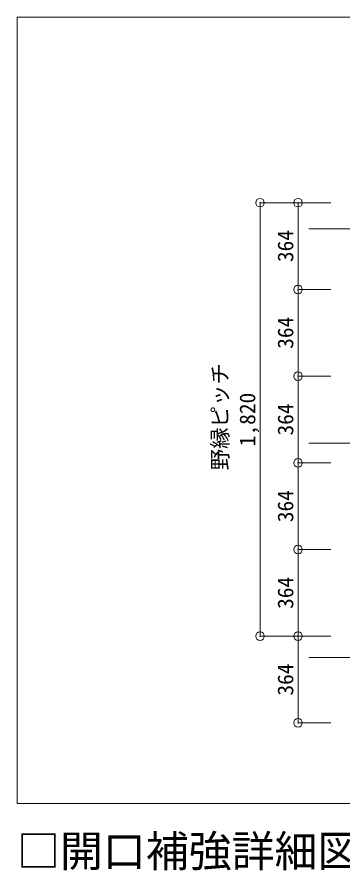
# Model space of a CAD drawing. Units: millimetres on the paper, with parts at other scales. Extents: x -195 to 195, y -140 to 138.
# Drawn here: x 2.3 to 25.1, y -58.5 to 1.3 of the extents above; entities that cross this region are included whole.
import ezdxf
from ezdxf.enums import TextEntityAlignment as Align

# ---------------------------------------------------------------- set-up
doc = ezdxf.new("R2010")
doc.units = ezdxf.units.MM
doc.header["$PDMODE"] = 32
doc.header["$PDSIZE"] = 0.6
doc.linetypes.add('CHAIN1', pattern=[8, 5, -1, 1, -1])
doc.linetypes.add('DASHED1', pattern=[1.8, 1.2, -0.6])
for name, color, linetype, lineweight in [('9-0_中心線', 4, 'DASHED1', 9), ('9-5_寸法', 4, 'Continuous', 9), ('9-6_文字', 7, 'Continuous', 18), ('F-2_野縁受け', 3, 'Continuous', 18)]:
    doc.layers.add(name, color=color, linetype=linetype, lineweight=lineweight)
doc.layers.add('F-6_文字', color=7, linetype='Continuous')
doc.styles.add('ＭＳ ゴシック', font='')
doc.styles.get('ＭＳ ゴシック').set_extended_font_data('MS Gothic')

msp = doc.modelspace()

# ---------------------------------------------------------------- linework, layer by layer
at = {"layer": '9-0_中心線', "linetype": 'CHAIN1'}
for p, q in [((22.68, -13.564), (71.246, -13.564)), ((22.68, -28.564), (71.246, -28.564)), ((22.68, -43.564), (71.246, -43.564))]:
    msp.add_line(p, q, dxfattribs=at)
at = {"layer": '9-5_寸法'}
for p, q in [((19.272, -11.73), (21.928, -11.73)), ((19.272, -11.73), (19.272, -42.064)), ((21.928, -11.73), (24.231, -11.73)), ((21.928, -11.73), (21.928, -17.797)), ((21.928, -17.797), (21.928, -23.864)), ((21.928, -17.797), (24.231, -17.797)), ((21.928, -23.864), (21.928, -29.93)), ((21.928, -23.864), (24.231, -23.864)), ((21.928, -29.93), (21.928, -35.997)), ((21.928, -29.93), (24.231, -29.93)), ((21.928, -35.997), (21.928, -42.064)), ((21.928, -35.997), (24.231, -35.997)), ((21.928, -46.239), (21.928, -41.189)), ((19.272, -42.064), (21.928, -42.064)), ((21.928, -42.064), (21.928, -48.13)), ((21.928, -42.064), (24.231, -42.064)), ((21.928, -48.13), (24.231, -48.13))]:
    msp.add_line(p, q, dxfattribs=at)
at = {"layer": '9-5_寸法', "color": 7}
for p in [(19.272, -11.73), (21.928, -11.73), (21.928, -17.797), (21.928, -23.864), (21.928, -29.93), (21.928, -35.997), (19.272, -42.064), (21.928, -42.064), (21.928, -48.13)]:
    msp.add_point(p, dxfattribs=at)
at = {"layer": 'F-2_野縁受け'}
for p, q in [((2.29, 1.258), (191.29, 1.258)), ((2.29, 1.258), (2.29, -53.762)), ((2.29, -53.762), (191.29, -53.762))]:
    msp.add_line(p, q, dxfattribs=at)

# ---------------------------------------------------------------- texts
at = {"layer": '9-5_寸法', "style": 'ＭＳ ゴシック'}
for s, p in [('364', (21.928, -15.889)), ('364', (21.928, -21.955)), ('1,820', (19.272, -28.772)), ('364', (21.928, -28.022)), ('364', (21.928, -34.089)), ('364', (21.928, -40.155)), ('364', (21.928, -46.222))]:
    msp.add_text(s, height=1.1, rotation=90, dxfattribs=at).set_placement(p, align=Align.BOTTOM_LEFT)
at = {"layer": '9-6_文字', "style": 'ＭＳ ゴシック'}
msp.add_text('野縁ピッチ', height=1.1, rotation=90, dxfattribs=at).set_placement((17.353, -30.456), align=Align.BOTTOM_LEFT)
at = {"layer": 'F-6_文字', "style": 'ＭＳ ゴシック'}
msp.add_text('□開口補強詳細図（伏図）', height=2.199, dxfattribs=at).set_placement((2.29, -58.862), align=Align.BOTTOM_LEFT)

doc.saveas('drawing.dxf')
